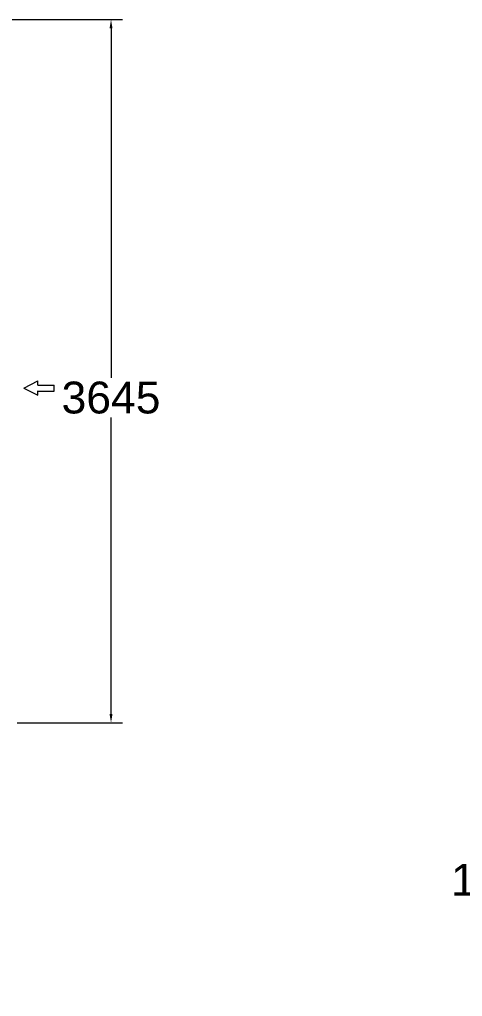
# Model space of a CAD drawing. Header units: millimetres. Extents: x 3 to 671030, y 2 to 511260.
# Drawn here: x 165566 to 223885, y 313313 to 441916 of the extents above; entities that cross this region are included whole.
import ezdxf

# ---------------------------------------------------------------- set-up
doc = ezdxf.new("R2010")
doc.units = ezdxf.units.MM
doc.header["$LTSCALE"] = 25.4
doc.layers.get('Defpoints').update_dxf_attribs({"lineweight": 5})
doc.styles.add('Roman', font='arial.ttf')
doc.styles.get("Standard").update_dxf_attribs({"font": 'arial.ttf'})
doc.dimstyles.new('ISO-25', dxfattribs={"dimscale": 30, "dimtxt": 38.1, "dimasz": 38.1, "dimexe": 50.8, "dimexo": 50.8, "dimgap": 15.875, "dimtad": 1, "dimtih": 1, "dimtoh": 1, "dimdec": 1, "dimlfac": 0.03937, "dimdsep": 46, "dimtxsty": 'Standard', "dimcen": 63.5, "dimclrd": 7, "dimclre": 7, "dimclrt": 7, "dimadec": 0, "dimazin": 0, "dimtfac": 1, "dimtdec": 1, "dimtmove": 0, "dimatfit": 3, "dimfxl": 25.4, "dimlwd": 5, "dimlwe": 5, "dimarcsym": 0})

# ---------------------------------------------------------------- blocks, each defined once
blk = doc.blocks.new('*D34')
at = {"color": 7, "linetype": 'Continuous', "lineweight": 5, "transparency": 16777216}
for p, q in [((153430, 441916), (179134, 441916)), ((177610, 440773), (177610, 394744)), ((177610, 350476), (177610, 389509)), ((165253, 349333), (179134, 349333))]:
    blk.add_line(p, q, dxfattribs=at)
at = {"color": 7, "transparency": 16777216}
for points in [[(177420, 440773), (177801, 440773), (177610, 441916)], [(177420, 350476), (177801, 350476), (177610, 349333)]]:
    blk.add_solid(points, dxfattribs=at)
at = {"layer": 'Defpoints', "color": 0, "transparency": 16777216}
for p in [(151906, 441916), (163729, 349333), (177610, 349333)]:
    blk.add_point(p, dxfattribs=at)
at = {"color": 7, "lineweight": 5, "transparency": 16777216, "insert": (177610, 392127), "char_height": 4191, "attachment_point": 5, "style": 'Roman'}
blk.add_mtext('3645', dxfattribs=at)
blk = doc.blocks.new('*D28')
at = {"color": 7, "linetype": 'Continuous', "lineweight": 5, "transparency": 16777216}
for p, q in [((240816, 351566), (227376, 351566)), ((228900, 350423), (228900, 331250)), ((228900, 314456), (228900, 326018)), ((240816, 313313), (227376, 313313))]:
    blk.add_line(p, q, dxfattribs=at)
at = {"color": 7, "transparency": 16777216}
for points in [[(228710, 350423), (229091, 350423), (228900, 351566)], [(228710, 314456), (229091, 314456), (228900, 313313)]]:
    blk.add_solid(points, dxfattribs=at)
at = {"layer": 'Defpoints', "color": 0, "transparency": 16777216}
for p in [(242340, 351566), (228900, 313313), (242340, 313313)]:
    blk.add_point(p, dxfattribs=at)
at = {"color": 7, "lineweight": 5, "transparency": 16777216, "insert": (228900, 328634), "char_height": 4191, "attachment_point": 5, "style": 'Roman'}
blk.add_mtext('1506', dxfattribs=at)

msp = doc.modelspace()

# ---------------------------------------------------------------- linework, layer by layer
at = {"color": 7, "linetype": 'Continuous', "lineweight": 5, "ltscale": 15}
for q in [(167975.73, 394341.29), (167975.73, 392481.23)]:
    msp.add_line((166131.68, 393411.26), q, dxfattribs=at)
at = {"color": 7, "lineweight": 5}
for p, q in [((167975.73, 393803.11), (167975.73, 394341.29)), ((167975.73, 393797.87), (170139.86, 393797.87)), ((170139.86, 393014.17), (170139.86, 393797.87)), ((167975.73, 392481.23), (167975.73, 393019.41)), ((167975.73, 393014.17), (170139.86, 393014.17))]:
    msp.add_line(p, q, dxfattribs=at)

# ---------------------------------------------------------------- dimensions: what is measured, and where the dimension line sits
for base, p1, p2, picture, middle in [((177610.13, 349333.25), (151905.65, 441916.26), (163729.35, 349333.25), '*D34', (177610.13, 392126.7)), ((228900.24, 313313.49), (242340.12, 351565.89), (242340.12, 313313.49), '*D28', (228900.24, 328633.91))]:
    dim = msp.add_linear_dim(base=base, p1=p1, p2=p2, angle=90, dimstyle='ISO-25', override={"dimscale": 30, "dimtxt": 139.7, "dimpost": '\\X', "dimtxsty": 'Roman', "dimtmove": 1}, dxfattribs=at)
    dim.commit()
    dim.dimension.update_dxf_attribs({"geometry": picture, "text_midpoint": middle, "dimtype": 160})

doc.saveas('drawing.dxf')
